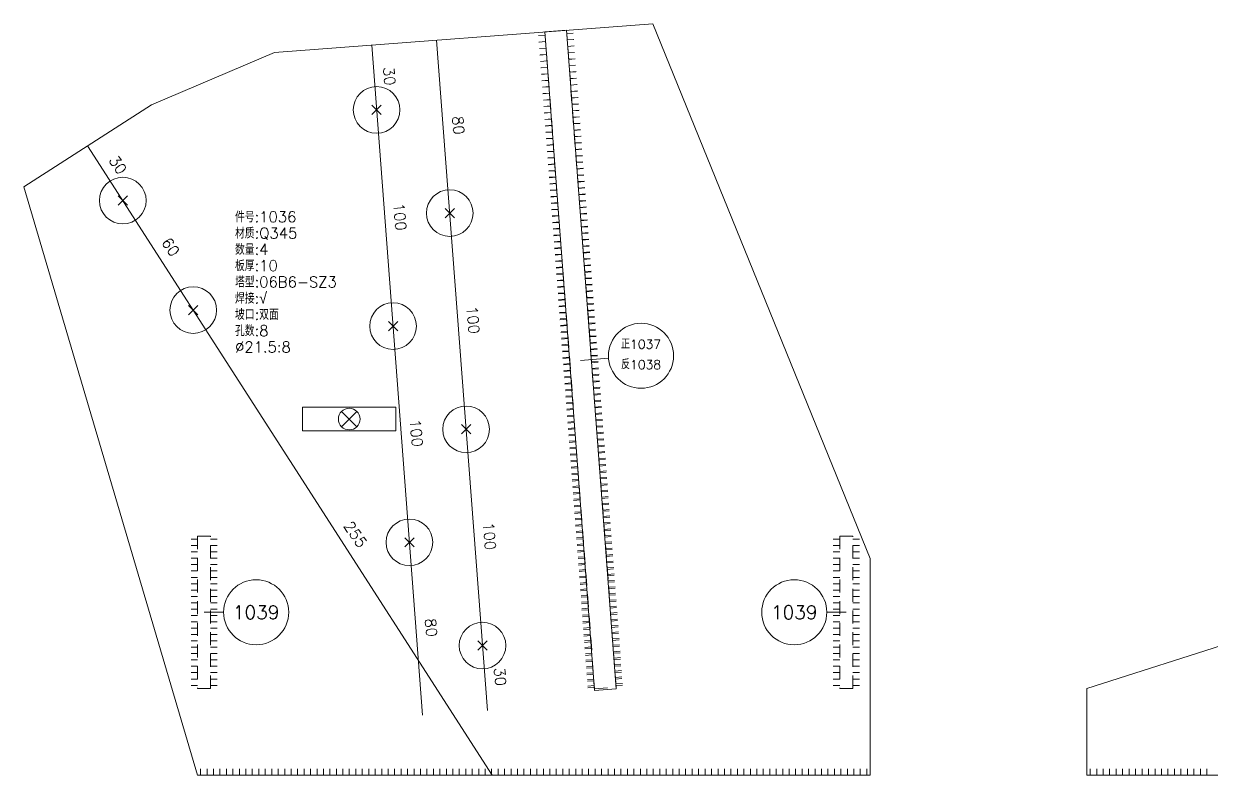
# Model space of a CAD drawing. Extents: x 0 to 6519, y -11 to 2213.
# Drawn here: x 2796 to 3343, y 0 to 347 of the extents above; entities that cross this region are included whole.
import ezdxf
from ezdxf.enums import TextEntityAlignment as Align

# ---------------------------------------------------------------- set-up
doc = ezdxf.new("R2010")
doc.units = 0
doc.header["$MEASUREMENT"] = 0
doc.linetypes.add('长虚线', pattern=[10, 6, -4])
for name, color, linetype, lineweight in [('1', 7, 'CONTINUOUS', 25), ('2', 7, 'CONTINUOUS', 25), ('3', 7, 'CONTINUOUS', 25), ('5', 7, 'CONTINUOUS', 25)]:
    doc.layers.add(name, color=color, linetype=linetype, lineweight=lineweight)
doc.styles.get("Standard").update_dxf_attribs({"font": 'simplex.shx', "width": 0.7, "height": 3, "bigfont": 'gbhzfs.shx'})

# ---------------------------------------------------------------- blocks, each defined once
blk = doc.blocks.new('板孔21.5')
at = {"layer": '5', "color": 7, "linetype": 'Continuous', "lineweight": 13}
for p, q in [((-0.2, -0.2), (0.2, 0.2)), ((0.2, -0.2), (-0.2, 0.2))]:
    blk.add_line(p, q, dxfattribs=at)
blk.add_circle((0, 0), 1, dxfattribs=at)

msp = doc.modelspace()

# ---------------------------------------------------------------- linework, layer by layer
at = {"layer": '1', "color": 7, "linetype": 'Continuous', "lineweight": 18}
for p, q in [((3086.18, 346.58), (2911.68, 333.37)), ((3186.19, 100), (3086.18, 346.58)), ((2911.68, 333.37), (2855.07, 309.16)), ((2855.07, 309.16), (2796.18, 271.32)), ((2796.18, 271.32), (2876.19, 0)), ((3286.19, 40), (3539.61, 121.11)), ((3186.19, 0), (3186.19, 100)), ((3286.19, 0), (3286.19, 40)), ((2876.19, 0), (3186.19, 0)), ((3590.73, 0), (3286.19, 0))]:
    msp.add_line(p, q, dxfattribs=at)
at = {"layer": '1', "color": 7, "linetype": 'Continuous', "lineweight": 13}
for p, q in [((2924.68, 169.79), (2924.68, 158.79)), ((2967.68, 169.79), (2924.68, 169.79)), ((2967.68, 158.79), (2967.68, 169.79)), ((2949.72, 167.83), (2942.65, 160.75)), ((2942.65, 167.83), (2949.72, 160.75)), ((2924.68, 158.79), (2967.68, 158.79))]:
    msp.add_line(p, q, dxfattribs=at)
msp.add_circle((2946.18, 164.29), 5, dxfattribs=at)
at = {"layer": '2', "color": 9, "linetype": 'Continuous', "lineweight": 13}
for p, q in [((2979.95, 27.65), (2956.55, 336.77)), ((3009.87, 29.91), (2986.46, 339.03)), ((3012.13, 0), (2825.62, 290.24))]:
    msp.add_line(p, q, dxfattribs=at)
at = {"layer": '2', "color": 7, "linetype": 'Continuous', "lineweight": 13}
for p, q in [((2877.68, 0), (2877.68, 3)), ((2880.66, 0), (2880.66, 3)), ((2883.64, 0), (2883.64, 3)), ((2886.62, 0), (2886.62, 3)), ((2889.6, 0), (2889.6, 3)), ((2892.58, 0), (2892.58, 3)), ((2895.56, 0), (2895.56, 3)), ((2898.54, 0), (2898.54, 3)), ((2901.52, 0), (2901.52, 3)), ((2904.5, 0), (2904.5, 3)), ((2907.48, 0), (2907.48, 3)), ((2910.47, 0), (2910.47, 3)), ((2913.45, 0), (2913.45, 3)), ((2916.43, 0), (2916.43, 3)), ((2919.41, 0), (2919.41, 3)), ((2922.39, 0), (2922.39, 3)), ((2925.37, 0), (2925.37, 3)), ((2928.35, 0), (2928.35, 3)), ((2931.33, 0), (2931.33, 3)), ((2934.31, 0), (2934.31, 3)), ((2937.29, 0), (2937.29, 3)), ((2940.27, 0), (2940.27, 3)), ((2943.25, 0), (2943.25, 3)), ((2946.23, 0), (2946.23, 3)), ((2949.22, 0), (2949.22, 3)), ((2952.2, 0), (2952.2, 3)), ((2955.18, 0), (2955.18, 3)), ((2958.16, 0), (2958.16, 3)), ((2961.14, 0), (2961.14, 3)), ((2964.12, 0), (2964.12, 3)), ((2967.1, 0), (2967.1, 3)), ((2970.08, 0), (2970.08, 3)), ((2973.06, 0), (2973.06, 3)), ((2976.04, 0), (2976.04, 3)), ((2979.02, 0), (2979.02, 3)), ((2982, 0), (2982, 3)), ((2984.98, 0), (2984.98, 3)), ((2987.97, 0), (2987.97, 3)), ((2990.95, 0), (2990.95, 3)), ((2993.93, 0), (2993.93, 3)), ((2996.91, 0), (2996.91, 3)), ((2999.89, 0), (2999.89, 3)), ((3002.87, 0), (3002.87, 3)), ((3005.85, 0), (3005.85, 3)), ((3008.83, 0), (3008.83, 3)), ((3011.81, 0), (3011.81, 3)), ((3014.79, 0), (3014.79, 3)), ((3017.77, 0), (3017.77, 3)), ((3020.75, 0), (3020.75, 3)), ((3023.73, 0), (3023.73, 3)), ((3026.72, 0), (3026.72, 3)), ((3029.7, 0), (3029.7, 3)), ((3032.68, 0), (3032.68, 3)), ((3035.66, 0), (3035.66, 3)), ((3038.64, 0), (3038.64, 3)), ((3041.62, 0), (3041.62, 3)), ((3044.6, 0), (3044.6, 3)), ((3047.58, 0), (3047.58, 3)), ((3050.56, 0), (3050.56, 3)), ((3053.54, 0), (3053.54, 3)), ((3056.52, 0), (3056.52, 3)), ((3059.5, 0), (3059.5, 3)), ((3062.48, 0), (3062.48, 3)), ((3065.47, 0), (3065.47, 3)), ((3068.45, 0), (3068.45, 3)), ((3071.43, 0), (3071.43, 3)), ((3074.41, 0), (3074.41, 3)), ((3077.39, 0), (3077.39, 3)), ((3080.37, 0), (3080.37, 3)), ((3083.35, 0), (3083.35, 3)), ((3086.33, 0), (3086.33, 3)), ((3089.31, 0), (3089.31, 3)), ((3092.29, 0), (3092.29, 3)), ((3095.27, 0), (3095.27, 3)), ((3098.25, 0), (3098.25, 3)), ((3101.23, 0), (3101.23, 3)), ((3104.22, 0), (3104.22, 3)), ((3107.2, 0), (3107.2, 3)), ((3110.18, 0), (3110.18, 3)), ((3113.16, 0), (3113.16, 3)), ((3116.14, 0), (3116.14, 3)), ((3119.12, 0), (3119.12, 3)), ((3122.1, 0), (3122.1, 3)), ((3125.08, 0), (3125.08, 3)), ((3128.06, 0), (3128.06, 3)), ((3131.04, 0), (3131.04, 3)), ((3134.02, 0), (3134.02, 3)), ((3137, 0), (3137, 3)), ((3139.98, 0), (3139.98, 3)), ((3142.97, 0), (3142.97, 3)), ((3145.95, 0), (3145.95, 3)), ((3148.93, 0), (3148.93, 3)), ((3151.91, 0), (3151.91, 3)), ((3154.89, 0), (3154.89, 3)), ((3157.87, 0), (3157.87, 3)), ((3160.85, 0), (3160.85, 3)), ((3163.83, 0), (3163.83, 3)), ((3166.81, 0), (3166.81, 3)), ((3169.79, 0), (3169.79, 3)), ((3172.77, 0), (3172.77, 3)), ((3175.75, 0), (3175.75, 3)), ((3178.73, 0), (3178.73, 3)), ((3181.72, 0), (3181.72, 3)), ((3184.7, 0), (3184.7, 3)), ((3287.68, 0), (3287.68, 3)), ((3290.67, 0), (3290.67, 3)), ((3293.65, 0), (3293.65, 3)), ((3296.64, 0), (3296.64, 3)), ((3299.62, 0), (3299.62, 3)), ((3302.61, 0), (3302.61, 3)), ((3305.59, 0), (3305.59, 3)), ((3308.58, 0), (3308.58, 3)), ((3311.57, 0), (3311.57, 3)), ((3314.55, 0), (3314.55, 3)), ((3317.54, 0), (3317.54, 3)), ((3320.52, 0), (3320.52, 3)), ((3323.51, 0), (3323.51, 3)), ((3326.49, 0), (3326.49, 3)), ((3329.48, 0), (3329.48, 3)), ((3332.47, 0), (3332.47, 3)), ((3335.45, 0), (3335.45, 3)), ((3338.44, 0), (3338.44, 3)), ((3341.42, 0), (3341.42, 3))]:
    msp.add_line(p, q, dxfattribs=at)
at = {"layer": '3', "color": 7, "linetype": 'Continuous', "lineweight": 13}
for p, q in [((3036.38, 341.31), (3033.39, 341.09)), ((3046.35, 342.07), (3049.34, 342.29)), ((3046.57, 339.09), (3049.57, 339.32)), ((3036.6, 338.33), (3033.61, 338.11)), ((3036.83, 335.36), (3033.84, 335.13)), ((3046.8, 336.11), (3049.79, 336.34)), ((3037.05, 332.38), (3034.06, 332.15)), ((3037.28, 329.4), (3034.29, 329.18)), ((3047.03, 333.13), (3050.02, 333.36)), ((3047.25, 330.16), (3050.24, 330.38)), ((3037.5, 326.43), (3034.51, 326.2)), ((3037.73, 323.45), (3034.74, 323.22)), ((3047.48, 327.18), (3050.47, 327.41)), ((3047.7, 324.2), (3050.69, 324.43)), ((3037.96, 320.47), (3034.96, 320.24)), ((3038.18, 317.49), (3035.19, 317.27)), ((3047.93, 321.23), (3050.92, 321.45)), ((3048.15, 318.25), (3051.14, 318.48)), ((3038.41, 314.52), (3035.41, 314.29)), ((3048.38, 315.27), (3051.37, 315.5)), ((3048.6, 312.29), (3051.59, 312.52)), ((3038.63, 311.54), (3035.64, 311.31)), ((3038.86, 308.56), (3035.87, 308.34)), ((3048.83, 309.32), (3051.82, 309.54)), ((3049.05, 306.34), (3052.05, 306.57)), ((3039.08, 305.59), (3036.09, 305.36)), ((3039.31, 302.61), (3036.32, 302.38)), ((3049.28, 303.36), (3052.27, 303.59)), ((3039.53, 299.63), (3036.54, 299.4)), ((3039.76, 296.65), (3036.77, 296.43)), ((3049.5, 300.39), (3052.5, 300.61)), ((3049.73, 297.41), (3052.72, 297.64)), ((3039.98, 293.68), (3036.99, 293.45)), ((3040.21, 290.7), (3037.22, 290.47)), ((3049.96, 294.43), (3052.95, 294.66)), ((3050.18, 291.45), (3053.17, 291.68)), ((3040.43, 287.72), (3037.44, 287.5)), ((3040.66, 284.74), (3037.67, 284.52)), ((3050.41, 288.48), (3053.4, 288.7)), ((3050.63, 285.5), (3053.62, 285.73)), ((3040.89, 281.77), (3037.89, 281.54)), ((3050.86, 282.52), (3053.85, 282.75)), ((3051.08, 279.55), (3054.07, 279.77)), ((3041.11, 278.79), (3038.12, 278.56)), ((3041.34, 275.81), (3038.35, 275.59)), ((3051.31, 276.57), (3054.3, 276.79)), ((3051.53, 273.59), (3054.52, 273.82)), ((3041.56, 272.84), (3038.57, 272.61)), ((3041.79, 269.86), (3038.8, 269.63)), ((3051.76, 270.61), (3054.75, 270.84)), ((3042.01, 266.88), (3039.02, 266.66)), ((3042.24, 263.9), (3039.25, 263.68)), ((3051.98, 267.64), (3054.98, 267.86)), ((3052.21, 264.66), (3055.2, 264.89)), ((3042.46, 260.93), (3039.47, 260.7)), ((3042.69, 257.95), (3039.7, 257.72)), ((3052.43, 261.68), (3055.43, 261.91)), ((3052.66, 258.71), (3055.65, 258.93)), ((3042.91, 254.97), (3039.92, 254.75)), ((3043.14, 252), (3040.15, 251.77)), ((3052.89, 255.73), (3055.88, 255.95)), ((3053.11, 252.75), (3056.1, 252.98)), ((3043.37, 249.02), (3040.37, 248.79)), ((3053.34, 249.77), (3056.33, 250)), ((3053.56, 246.8), (3056.55, 247.02)), ((3043.59, 246.04), (3040.6, 245.81)), ((3043.82, 243.06), (3040.82, 242.84)), ((3053.79, 243.82), (3056.78, 244.05)), ((3054.01, 240.84), (3057, 241.07)), ((3044.04, 240.09), (3041.05, 239.86)), ((3044.27, 237.11), (3041.28, 236.88)), ((3054.24, 237.86), (3057.23, 238.09)), ((3044.49, 234.13), (3041.5, 233.91)), ((3044.72, 231.16), (3041.73, 230.93)), ((3054.46, 234.89), (3057.45, 235.11)), ((3054.69, 231.91), (3057.68, 232.14)), ((3044.94, 228.18), (3041.95, 227.95)), ((3045.17, 225.2), (3042.18, 224.97)), ((3054.91, 228.93), (3057.91, 229.16)), ((3055.14, 225.96), (3058.13, 226.18)), ((3045.39, 222.22), (3042.4, 222)), ((3045.62, 219.25), (3042.63, 219.02)), ((3055.37, 222.98), (3058.36, 223.21)), ((3055.59, 220), (3058.58, 220.23)), ((3045.84, 216.27), (3042.85, 216.04)), ((3055.82, 217.02), (3058.81, 217.25)), ((3056.04, 214.05), (3059.03, 214.27)), ((3046.07, 213.29), (3043.08, 213.07)), ((3046.3, 210.32), (3043.3, 210.09)), ((3056.27, 211.07), (3059.26, 211.3)), ((3056.49, 208.09), (3059.48, 208.32)), ((3046.52, 207.34), (3043.53, 207.11)), ((3046.75, 204.36), (3043.75, 204.13)), ((3056.72, 205.12), (3059.71, 205.34)), ((3046.97, 201.38), (3043.98, 201.16)), ((3047.2, 198.41), (3044.21, 198.18)), ((3056.94, 202.14), (3059.93, 202.36)), ((3057.17, 199.16), (3060.16, 199.39)), ((3047.42, 195.43), (3044.43, 195.2)), ((3047.65, 192.45), (3044.66, 192.23)), ((3057.39, 196.18), (3060.39, 196.41)), ((3057.62, 193.21), (3060.61, 193.43)), ((3047.87, 189.47), (3044.88, 189.25)), ((3048.1, 186.5), (3045.11, 186.27)), ((3057.84, 190.23), (3060.84, 190.46)), ((3058.07, 187.25), (3061.06, 187.48)), ((3048.32, 183.52), (3045.33, 183.29)), ((3058.3, 184.28), (3061.29, 184.5)), ((3058.52, 181.3), (3061.51, 181.52)), ((3048.55, 180.54), (3045.56, 180.32)), ((3048.77, 177.57), (3045.78, 177.34)), ((3058.75, 178.32), (3061.74, 178.55)), ((3058.97, 175.34), (3061.96, 175.57)), ((3049, 174.59), (3046.01, 174.36)), ((3049.23, 171.61), (3046.23, 171.39)), ((3059.2, 172.37), (3062.19, 172.59)), ((3049.45, 168.63), (3046.46, 168.41)), ((3049.68, 165.66), (3046.68, 165.43)), ((3059.42, 169.39), (3062.41, 169.62)), ((3059.65, 166.41), (3062.64, 166.64)), ((3049.9, 162.68), (3046.91, 162.45)), ((3050.13, 159.7), (3047.14, 159.48)), ((3059.87, 163.43), (3062.86, 163.66)), ((3060.1, 160.46), (3063.09, 160.68)), ((3050.35, 156.73), (3047.36, 156.5)), ((3050.58, 153.75), (3047.59, 153.52)), ((3060.32, 157.48), (3063.32, 157.71)), ((3060.55, 154.5), (3063.54, 154.73)), ((3050.8, 150.77), (3047.81, 150.54)), ((3051.03, 147.79), (3048.04, 147.57)), ((3060.77, 151.53), (3063.77, 151.75)), ((3061, 148.55), (3063.99, 148.78)), ((3051.25, 144.82), (3048.26, 144.59)), ((3061.23, 145.57), (3064.22, 145.8)), ((3061.45, 142.59), (3064.44, 142.82)), ((3051.48, 141.84), (3048.49, 141.61)), ((3051.7, 138.86), (3048.71, 138.64)), ((3061.68, 139.62), (3064.67, 139.84)), ((3061.9, 136.64), (3064.89, 136.87)), ((3051.93, 135.89), (3048.94, 135.66)), ((3052.16, 132.91), (3049.16, 132.68)), ((3062.13, 133.66), (3065.12, 133.89)), ((3052.38, 129.93), (3049.39, 129.7)), ((3052.61, 126.95), (3049.61, 126.73)), ((3062.35, 130.69), (3065.34, 130.91)), ((3062.58, 127.71), (3065.57, 127.94)), ((3052.83, 123.98), (3049.84, 123.75)), ((3053.06, 121), (3050.07, 120.77)), ((3062.8, 124.73), (3065.79, 124.96)), ((3063.03, 121.75), (3066.02, 121.98)), ((3053.28, 118.02), (3050.29, 117.8)), ((3053.51, 115.05), (3050.52, 114.82)), ((3063.25, 118.78), (3066.25, 119)), ((3063.48, 115.8), (3066.47, 116.03)), ((3053.73, 112.07), (3050.74, 111.84)), ((3063.7, 112.82), (3066.7, 113.05)), ((3063.93, 109.85), (3066.92, 110.07)), ((3053.96, 109.09), (3050.97, 108.86)), ((3054.18, 106.11), (3051.19, 105.89)), ((3064.16, 106.87), (3067.15, 107.09)), ((3064.38, 103.89), (3067.37, 104.12)), ((3054.41, 103.14), (3051.42, 102.91)), ((3054.63, 100.16), (3051.64, 99.93)), ((3064.61, 100.91), (3067.6, 101.14)), ((3054.86, 97.18), (3051.87, 96.96)), ((3055.09, 94.2), (3052.09, 93.98)), ((3064.83, 97.94), (3067.82, 98.16)), ((3065.06, 94.96), (3068.05, 95.19)), ((3055.31, 91.23), (3052.32, 91)), ((3055.54, 88.25), (3052.55, 88.02)), ((3065.28, 91.98), (3068.27, 92.21)), ((3065.51, 89.01), (3068.5, 89.23)), ((3055.76, 85.27), (3052.77, 85.05)), ((3055.99, 82.3), (3053, 82.07)), ((3065.73, 86.03), (3068.72, 86.25)), ((3065.96, 83.05), (3068.95, 83.28)), ((3056.21, 79.32), (3053.22, 79.09)), ((3066.18, 80.07), (3069.18, 80.3)), ((3066.41, 77.1), (3069.4, 77.32)), ((3056.44, 76.34), (3053.45, 76.12)), ((3056.66, 73.36), (3053.67, 73.14)), ((3066.63, 74.12), (3069.63, 74.35)), ((3066.86, 71.14), (3069.85, 71.37)), ((3056.89, 70.39), (3053.9, 70.16)), ((3057.11, 67.41), (3054.12, 67.18)), ((3067.09, 68.16), (3070.08, 68.39)), ((3057.34, 64.43), (3054.35, 64.21)), ((3057.57, 61.46), (3054.57, 61.23)), ((3067.31, 65.19), (3070.3, 65.41)), ((3067.54, 62.21), (3070.53, 62.44)), ((3057.79, 58.48), (3054.8, 58.25)), ((3058.02, 55.5), (3055.02, 55.27)), ((3067.76, 59.23), (3070.75, 59.46)), ((3067.99, 56.26), (3070.98, 56.48)), ((3058.24, 52.52), (3055.25, 52.3)), ((3058.47, 49.55), (3055.48, 49.32)), ((3068.21, 53.28), (3071.2, 53.51)), ((3068.44, 50.3), (3071.43, 50.53)), ((3058.69, 46.57), (3055.7, 46.34)), ((3068.66, 47.32), (3071.65, 47.55)), ((3068.89, 44.35), (3071.88, 44.57)), ((3058.92, 43.59), (3055.93, 43.37)), ((3059.14, 40.62), (3056.15, 40.39)), ((3069.11, 41.37), (3072.11, 41.6))]:
    msp.add_line(p, q, dxfattribs=at)
at = {"layer": '3', "color": 7, "linetype": '长虚线', "lineweight": 13}
for p, q in [((3036.43, 341.32), (3033.44, 341.09)), ((3046.41, 342.07), (3049.4, 342.3)), ((3046.63, 339.1), (3049.62, 339.33)), ((3036.66, 338.35), (3033.67, 338.12)), ((3036.88, 335.38), (3033.89, 335.15)), ((3046.86, 336.14), (3049.85, 336.36)), ((3037.11, 332.41), (3034.12, 332.18)), ((3037.33, 329.44), (3034.34, 329.21)), ((3047.08, 333.17), (3050.07, 333.39)), ((3047.31, 330.2), (3050.3, 330.42)), ((3037.56, 326.47), (3034.57, 326.24)), ((3037.78, 323.5), (3034.79, 323.27)), ((3047.53, 327.23), (3050.52, 327.45)), ((3047.76, 324.26), (3050.75, 324.48)), ((3038.01, 320.53), (3035.02, 320.3)), ((3038.23, 317.56), (3035.24, 317.34)), ((3047.98, 321.29), (3050.97, 321.51)), ((3048.21, 318.32), (3051.2, 318.54)), ((3038.46, 314.59), (3035.47, 314.37)), ((3048.43, 315.35), (3051.42, 315.57)), ((3048.65, 312.38), (3051.65, 312.6)), ((3038.68, 311.62), (3035.69, 311.4)), ((3038.91, 308.65), (3035.92, 308.43)), ((3048.88, 309.41), (3051.87, 309.63)), ((3049.1, 306.44), (3052.1, 306.66)), ((3039.13, 305.68), (3036.14, 305.46)), ((3039.36, 302.71), (3036.37, 302.49)), ((3049.33, 303.47), (3052.32, 303.69)), ((3039.58, 299.74), (3036.59, 299.52)), ((3039.81, 296.77), (3036.82, 296.55)), ((3049.55, 300.5), (3052.55, 300.72)), ((3049.78, 297.53), (3052.77, 297.75)), ((3040.03, 293.8), (3037.04, 293.58)), ((3040.26, 290.83), (3037.27, 290.61)), ((3050, 294.56), (3053, 294.79)), ((3050.23, 291.59), (3053.22, 291.82)), ((3040.48, 287.86), (3037.49, 287.64)), ((3040.71, 284.89), (3037.72, 284.67)), ((3050.45, 288.62), (3053.44, 288.85)), ((3050.68, 285.65), (3053.67, 285.88)), ((3040.93, 281.92), (3037.94, 281.7)), ((3050.9, 282.68), (3053.89, 282.91)), ((3051.13, 279.71), (3054.12, 279.94)), ((3041.16, 278.95), (3038.17, 278.73)), ((3041.38, 275.99), (3038.39, 275.76)), ((3051.35, 276.74), (3054.34, 276.97)), ((3051.58, 273.77), (3054.57, 274)), ((3041.61, 273.02), (3038.61, 272.79)), ((3041.83, 270.05), (3038.84, 269.82)), ((3051.8, 270.8), (3054.79, 271.03)), ((3042.06, 267.08), (3039.06, 266.85)), ((3042.28, 264.11), (3039.29, 263.88)), ((3052.03, 267.83), (3055.02, 268.06)), ((3052.25, 264.86), (3055.24, 265.09)), ((3042.51, 261.14), (3039.51, 260.91)), ((3042.73, 258.17), (3039.74, 257.94)), ((3052.48, 261.89), (3055.47, 262.12)), ((3052.7, 258.92), (3055.69, 259.15)), ((3042.96, 255.2), (3039.96, 254.97)), ((3043.18, 252.23), (3040.19, 252)), ((3052.93, 255.95), (3055.92, 256.18)), ((3053.15, 252.98), (3056.14, 253.21)), ((3043.4, 249.26), (3040.41, 249.03)), ((3043.63, 246.29), (3040.64, 246.06)), ((3053.38, 250.01), (3056.37, 250.24)), ((3053.6, 247.04), (3056.59, 247.27)), ((3043.85, 243.32), (3040.86, 243.09)), ((3053.83, 244.07), (3056.82, 244.3)), ((3054.05, 241.1), (3057.04, 241.33)), ((3044.08, 240.35), (3041.09, 240.12)), ((3044.3, 237.38), (3041.31, 237.15)), ((3054.28, 238.13), (3057.27, 238.36)), ((3054.5, 235.16), (3057.49, 235.39)), ((3044.53, 234.41), (3041.54, 234.18)), ((3044.75, 231.44), (3041.76, 231.21)), ((3054.73, 232.19), (3057.72, 232.42)), ((3044.98, 228.47), (3041.99, 228.24)), ((3045.2, 225.5), (3042.21, 225.27)), ((3054.95, 229.22), (3057.94, 229.45)), ((3055.17, 226.25), (3058.17, 226.48)), ((3045.43, 222.53), (3042.44, 222.3)), ((3045.65, 219.56), (3042.66, 219.33)), ((3055.4, 223.28), (3058.39, 223.51)), ((3055.62, 220.31), (3058.62, 220.54)), ((3045.88, 216.59), (3042.89, 216.36)), ((3046.1, 213.62), (3043.11, 213.39)), ((3055.85, 217.35), (3058.84, 217.57)), ((3056.07, 214.38), (3059.07, 214.6)), ((3046.33, 210.65), (3043.34, 210.42)), ((3056.3, 211.41), (3059.29, 211.63)), ((3056.52, 208.44), (3059.52, 208.66)), ((3046.55, 207.68), (3043.56, 207.45)), ((3046.78, 204.71), (3043.79, 204.48)), ((3056.75, 205.47), (3059.74, 205.69)), ((3056.97, 202.5), (3059.97, 202.72)), ((3047, 201.74), (3044.01, 201.52)), ((3047.23, 198.77), (3044.24, 198.55)), ((3057.2, 199.53), (3060.19, 199.75)), ((3047.45, 195.8), (3044.46, 195.58)), ((3047.68, 192.83), (3044.69, 192.61)), ((3057.42, 196.56), (3060.41, 196.78)), ((3057.65, 193.59), (3060.64, 193.81)), ((3047.9, 189.86), (3044.91, 189.64)), ((3048.13, 186.89), (3045.13, 186.67)), ((3057.87, 190.62), (3060.86, 190.84)), ((3058.1, 187.65), (3061.09, 187.87)), ((3048.35, 183.92), (3045.36, 183.7)), ((3048.58, 180.95), (3045.58, 180.73)), ((3058.32, 184.68), (3061.31, 184.9)), ((3058.55, 181.71), (3061.54, 181.93)), ((3048.8, 177.98), (3045.81, 177.76)), ((3058.77, 178.74), (3061.76, 178.96)), ((3059, 175.77), (3061.99, 176)), ((3049.03, 175.01), (3046.03, 174.79)), ((3049.25, 172.04), (3046.26, 171.82)), ((3059.22, 172.8), (3062.21, 173.03)), ((3059.45, 169.83), (3062.44, 170.06)), ((3049.48, 169.07), (3046.48, 168.85)), ((3049.7, 166.1), (3046.71, 165.88)), ((3059.67, 166.86), (3062.66, 167.09)), ((3049.92, 163.13), (3046.93, 162.91)), ((3050.15, 160.17), (3047.16, 159.94)), ((3059.9, 163.89), (3062.89, 164.12)), ((3060.12, 160.92), (3063.11, 161.15)), ((3050.37, 157.2), (3047.38, 156.97)), ((3050.6, 154.23), (3047.61, 154)), ((3060.35, 157.95), (3063.34, 158.18)), ((3060.57, 154.98), (3063.56, 155.21)), ((3050.82, 151.26), (3047.83, 151.03)), ((3051.05, 148.29), (3048.06, 148.06)), ((3060.8, 152.01), (3063.79, 152.24)), ((3061.02, 149.04), (3064.01, 149.27)), ((3051.27, 145.32), (3048.28, 145.09)), ((3051.5, 142.35), (3048.51, 142.12)), ((3061.25, 146.07), (3064.24, 146.3)), ((3061.47, 143.1), (3064.46, 143.33)), ((3051.72, 139.38), (3048.73, 139.15)), ((3061.7, 140.13), (3064.69, 140.36)), ((3061.92, 137.16), (3064.91, 137.39)), ((3051.95, 136.41), (3048.96, 136.18)), ((3052.17, 133.44), (3049.18, 133.21)), ((3062.14, 134.19), (3065.14, 134.42)), ((3062.37, 131.22), (3065.36, 131.45)), ((3052.4, 130.47), (3049.41, 130.24)), ((3052.62, 127.5), (3049.63, 127.27)), ((3062.59, 128.25), (3065.59, 128.48)), ((3052.85, 124.53), (3049.86, 124.3)), ((3053.07, 121.56), (3050.08, 121.33)), ((3062.82, 125.28), (3065.81, 125.51)), ((3063.04, 122.31), (3066.04, 122.54)), ((3053.3, 118.59), (3050.31, 118.36)), ((3053.52, 115.62), (3050.53, 115.39)), ((3063.27, 119.34), (3066.26, 119.57)), ((3063.49, 116.37), (3066.49, 116.6)), ((3053.75, 112.65), (3050.76, 112.42)), ((3053.97, 109.68), (3050.98, 109.45)), ((3063.72, 113.4), (3066.71, 113.63)), ((3063.94, 110.43), (3066.93, 110.66)), ((2876.28, 108.85), (2873.28, 108.85)), ((2876.28, 105.92), (2873.28, 105.92)), ((2882.28, 108.85), (2885.28, 108.85)), ((2882.28, 105.92), (2885.28, 105.92)), ((3054.2, 106.71), (3051.21, 106.48)), ((3064.17, 107.46), (3067.16, 107.69)), ((3064.39, 104.49), (3067.38, 104.72)), ((3172.28, 108.85), (3169.28, 108.85)), ((3172.28, 105.92), (3169.28, 105.92)), ((3178.28, 108.85), (3181.28, 108.85)), ((3178.28, 105.92), (3181.28, 105.92)), ((2876.28, 102.99), (2873.28, 102.99)), ((2876.28, 100.06), (2873.28, 100.06)), ((2882.28, 102.99), (2885.28, 102.99)), ((2882.28, 100.06), (2885.28, 100.06)), ((3054.42, 103.74), (3051.43, 103.51)), ((3054.65, 100.77), (3051.66, 100.54)), ((3064.62, 101.52), (3067.61, 101.75)), ((3064.84, 98.56), (3067.83, 98.78)), ((3172.28, 102.99), (3169.28, 102.99)), ((3172.28, 100.06), (3169.28, 100.06)), ((3178.28, 102.99), (3181.28, 102.99)), ((3178.28, 100.06), (3181.28, 100.06)), ((2876.28, 97.13), (2873.28, 97.13)), ((2876.28, 94.2), (2873.28, 94.2)), ((2882.28, 97.13), (2885.28, 97.13)), ((2882.28, 94.2), (2885.28, 94.2)), ((3054.87, 97.8), (3051.88, 97.57)), ((3055.1, 94.83), (3052.1, 94.6)), ((3065.07, 95.59), (3068.06, 95.81)), ((3172.28, 97.13), (3169.28, 97.13)), ((3172.28, 94.2), (3169.28, 94.2)), ((3178.28, 97.13), (3181.28, 97.13)), ((3178.28, 94.2), (3181.28, 94.2)), ((2876.28, 91.27), (2873.28, 91.27)), ((2876.28, 88.34), (2873.28, 88.34)), ((2882.28, 91.27), (2885.28, 91.27)), ((2882.28, 88.34), (2885.28, 88.34)), ((3055.32, 91.86), (3052.33, 91.63)), ((3055.55, 88.89), (3052.55, 88.66)), ((3065.29, 92.62), (3068.28, 92.84)), ((3065.52, 89.65), (3068.51, 89.87)), ((3172.28, 91.27), (3169.28, 91.27)), ((3172.28, 88.34), (3169.28, 88.34)), ((3178.28, 91.27), (3181.28, 91.27)), ((3178.28, 88.34), (3181.28, 88.34)), ((2876.28, 85.41), (2873.28, 85.41)), ((2876.28, 82.48), (2873.28, 82.48)), ((2882.28, 85.41), (2885.28, 85.41)), ((2882.28, 82.48), (2885.28, 82.48)), ((3055.77, 85.92), (3052.78, 85.69)), ((3056, 82.95), (3053, 82.73)), ((3065.74, 86.68), (3068.73, 86.9)), ((3065.97, 83.71), (3068.96, 83.93)), ((3172.28, 85.41), (3169.28, 85.41)), ((3172.28, 82.48), (3169.28, 82.48)), ((3178.28, 85.41), (3181.28, 85.41)), ((3178.28, 82.48), (3181.28, 82.48)), ((2876.28, 79.55), (2873.28, 79.55)), ((2876.28, 76.62), (2873.28, 76.62)), ((2882.28, 79.55), (2885.28, 79.55)), ((2882.28, 76.62), (2885.28, 76.62)), ((3056.22, 79.98), (3053.23, 79.76)), ((3056.45, 77.01), (3053.45, 76.79)), ((3066.19, 80.74), (3069.18, 80.96)), ((3066.42, 77.77), (3069.41, 77.99)), ((3172.28, 79.55), (3169.28, 79.55)), ((3172.28, 76.62), (3169.28, 76.62)), ((3178.28, 79.55), (3181.28, 79.55)), ((3178.28, 76.62), (3181.28, 76.62)), ((2876.28, 73.69), (2873.28, 73.69)), ((2882.28, 73.69), (2885.28, 73.69)), ((3056.67, 74.04), (3053.68, 73.82)), ((3066.64, 74.8), (3069.63, 75.02)), ((3066.87, 71.83), (3069.86, 72.05)), ((3172.28, 73.69), (3169.28, 73.69)), ((3178.28, 73.69), (3181.28, 73.69)), ((2876.28, 70.76), (2873.28, 70.76)), ((2876.28, 67.83), (2873.28, 67.83)), ((2882.28, 70.76), (2885.28, 70.76)), ((2882.28, 67.83), (2885.28, 67.83)), ((3056.89, 71.07), (3053.9, 70.85)), ((3057.12, 68.1), (3054.13, 67.88)), ((3067.09, 68.86), (3070.08, 69.08)), ((3067.32, 65.89), (3070.31, 66.11)), ((3172.28, 70.76), (3169.28, 70.76)), ((3172.28, 67.83), (3169.28, 67.83)), ((3178.28, 70.76), (3181.28, 70.76)), ((3178.28, 67.83), (3181.28, 67.83)), ((2876.28, 64.9), (2873.28, 64.9)), ((2876.28, 61.97), (2873.28, 61.97)), ((2882.28, 64.9), (2885.28, 64.9)), ((2882.28, 61.97), (2885.28, 61.97)), ((3057.34, 65.13), (3054.35, 64.91)), ((3057.57, 62.16), (3054.58, 61.94)), ((3067.54, 62.92), (3070.53, 63.14)), ((3172.28, 64.9), (3169.28, 64.9)), ((3172.28, 61.97), (3169.28, 61.97)), ((3178.28, 64.9), (3181.28, 64.9)), ((3178.28, 61.97), (3181.28, 61.97)), ((2876.28, 59.04), (2873.28, 59.04)), ((2876.28, 56.11), (2873.28, 56.11)), ((2882.28, 59.04), (2885.28, 59.04)), ((2882.28, 56.11), (2885.28, 56.11)), ((3057.79, 59.19), (3054.8, 58.97)), ((3058.02, 56.22), (3055.03, 56)), ((3067.77, 59.95), (3070.76, 60.18)), ((3067.99, 56.98), (3070.98, 57.21)), ((3172.28, 59.04), (3169.28, 59.04)), ((3172.28, 56.11), (3169.28, 56.11)), ((3178.28, 59.04), (3181.28, 59.04)), ((3178.28, 56.11), (3181.28, 56.11)), ((2876.28, 53.18), (2873.28, 53.18)), ((2876.28, 50.25), (2873.28, 50.25)), ((2882.28, 53.18), (2885.28, 53.18)), ((2882.28, 50.25), (2885.28, 50.25)), ((3058.24, 53.25), (3055.25, 53.03)), ((3058.47, 50.28), (3055.48, 50.06)), ((3068.22, 54.01), (3071.21, 54.24)), ((3068.44, 51.04), (3071.43, 51.27)), ((3172.28, 53.18), (3169.28, 53.18)), ((3172.28, 50.25), (3169.28, 50.25)), ((3178.28, 53.18), (3181.28, 53.18)), ((3178.28, 50.25), (3181.28, 50.25)), ((2876.28, 47.32), (2873.28, 47.32)), ((2876.28, 44.39), (2873.28, 44.39)), ((2882.28, 47.32), (2885.28, 47.32)), ((2882.28, 44.39), (2885.28, 44.39)), ((3058.69, 47.31), (3055.7, 47.09)), ((3058.92, 44.34), (3055.93, 44.12)), ((3068.66, 48.07), (3071.66, 48.3)), ((3068.89, 45.1), (3071.88, 45.33)), ((3172.28, 47.32), (3169.28, 47.32)), ((3172.28, 44.39), (3169.28, 44.39)), ((3178.28, 47.32), (3181.28, 47.32)), ((3178.28, 44.39), (3181.28, 44.39)), ((2876.28, 41.46), (2873.28, 41.46)), ((2882.28, 41.46), (2885.28, 41.46)), ((3059.14, 41.38), (3056.15, 41.15)), ((3069.11, 42.13), (3072.11, 42.36)), ((3172.28, 41.46), (3169.28, 41.46)), ((3178.28, 41.46), (3181.28, 41.46))]:
    msp.add_line(p, q, dxfattribs=at)
at = {"layer": '3', "color": 7, "linetype": 'Continuous', "lineweight": 18}
for p, q in [((3052.75, 191.34), (3065.71, 192.32)), ((2879.28, 75.16), (2888.28, 75.16)), ((3175.28, 75.16), (3166.28, 75.16))]:
    msp.add_line(p, q, dxfattribs=at)
at = {"layer": '3', "color": 7, "linetype": 'Continuous', "lineweight": 13}
msp.add_lwpolyline([(3059.26, 39.13), (3036.27, 342.8), (3046.24, 343.56), (3069.23, 39.88)], close=True, dxfattribs=at)
at = {"layer": '3', "color": 7, "linetype": '长虚线', "lineweight": 13}
for points in [[(3036.32, 342.8), (3059.26, 39.89), (3069.23, 40.65), (3046.29, 343.56)], [(2882.28, 40), (2882.28, 110.32), (2876.28, 110.32), (2876.28, 40)], [(3172.28, 110.32), (3172.28, 40), (3178.28, 40), (3178.28, 110.32)]]:
    msp.add_lwpolyline(points, close=True, dxfattribs=at)
at = {"layer": '3', "color": 7, "linetype": 'Continuous', "lineweight": 18}
for centre in [(3080.67, 193.45), (2903.28, 75.16), (3151.28, 75.16)]:
    msp.add_circle(centre, 15, dxfattribs=at)

# ---------------------------------------------------------------- block references
at = {"layer": '1', "color": 7, "linetype": 'Continuous', "lineweight": 0, "xscale": 10.75, "yscale": 10.75, "zscale": 10.75}
for p in [(2958.82, 306.85), (2841.84, 265), (2992.5, 259.26), (2874.28, 214.53), (2966.36, 207.14), (3000.05, 159.54), (2973.91, 107.42), (3007.6, 59.83)]:
    msp.add_blockref('板孔21.5', p, dxfattribs=at)

# ---------------------------------------------------------------- texts
at = {"layer": '1', "color": 7, "linetype": 'Continuous', "lineweight": 13}
for s, p in [('件号:1036', (2893.55, 253.51)), ('材质:Q345', (2893.55, 246.01)), ('数量:4', (2893.55, 238.51)), ('板厚:10', (2893.55, 231.01)), ('塔型:06B6-SZ3', (2893.55, 223.51)), ('焊接:√', (2893.55, 216.01)), ('坡口:双面', (2893.55, 208.51)), ('孔数:8', (2893.55, 201.01)), ('%%c21.5:8', (2893.55, 193.51))]:
    msp.add_text(s, height=5, dxfattribs=at).set_placement(p, align=Align.BOTTOM_LEFT)
at = {"layer": '2', "color": 7, "linetype": 'Continuous', "lineweight": 13}
for s, rotation, p in [('30', 275, (2960.67, 322.03)), ('80', 275, (2992.48, 299.37)), ('30', 304, (2836.26, 279.24)), ('100', 275, (2965.58, 257.22)), ('60', 304, (2860.58, 241.39)), ('100', 275, (2999.27, 209.63)), ('100', 275, (2973.13, 157.51)), ('255', 304, (2945.73, 108.88)), ('100', 275, (3006.82, 109.91)), ('80', 275, (2979.92, 67.76)), ('30', 275, (3011.73, 45.1))]:
    msp.add_text(s, height=5, rotation=rotation, dxfattribs=at).set_placement(p, align=Align.BOTTOM_CENTER)
at = {"layer": '3', "color": 7, "linetype": 'Continuous', "lineweight": 13}
msp.add_text('正1037', height=4.167, dxfattribs=at).set_placement((3080.67, 195.45), align=Align.BOTTOM_CENTER)
msp.add_text('反1038', height=4.167, dxfattribs=at).set_placement((3080.67, 191.45), align=Align.TOP_CENTER)
for p in [(2903.28, 75.16), (3151.28, 75.16)]:
    msp.add_text('1039', height=6.25, dxfattribs=at).set_placement(p, align=Align.MIDDLE_CENTER)

doc.saveas('drawing.dxf')
